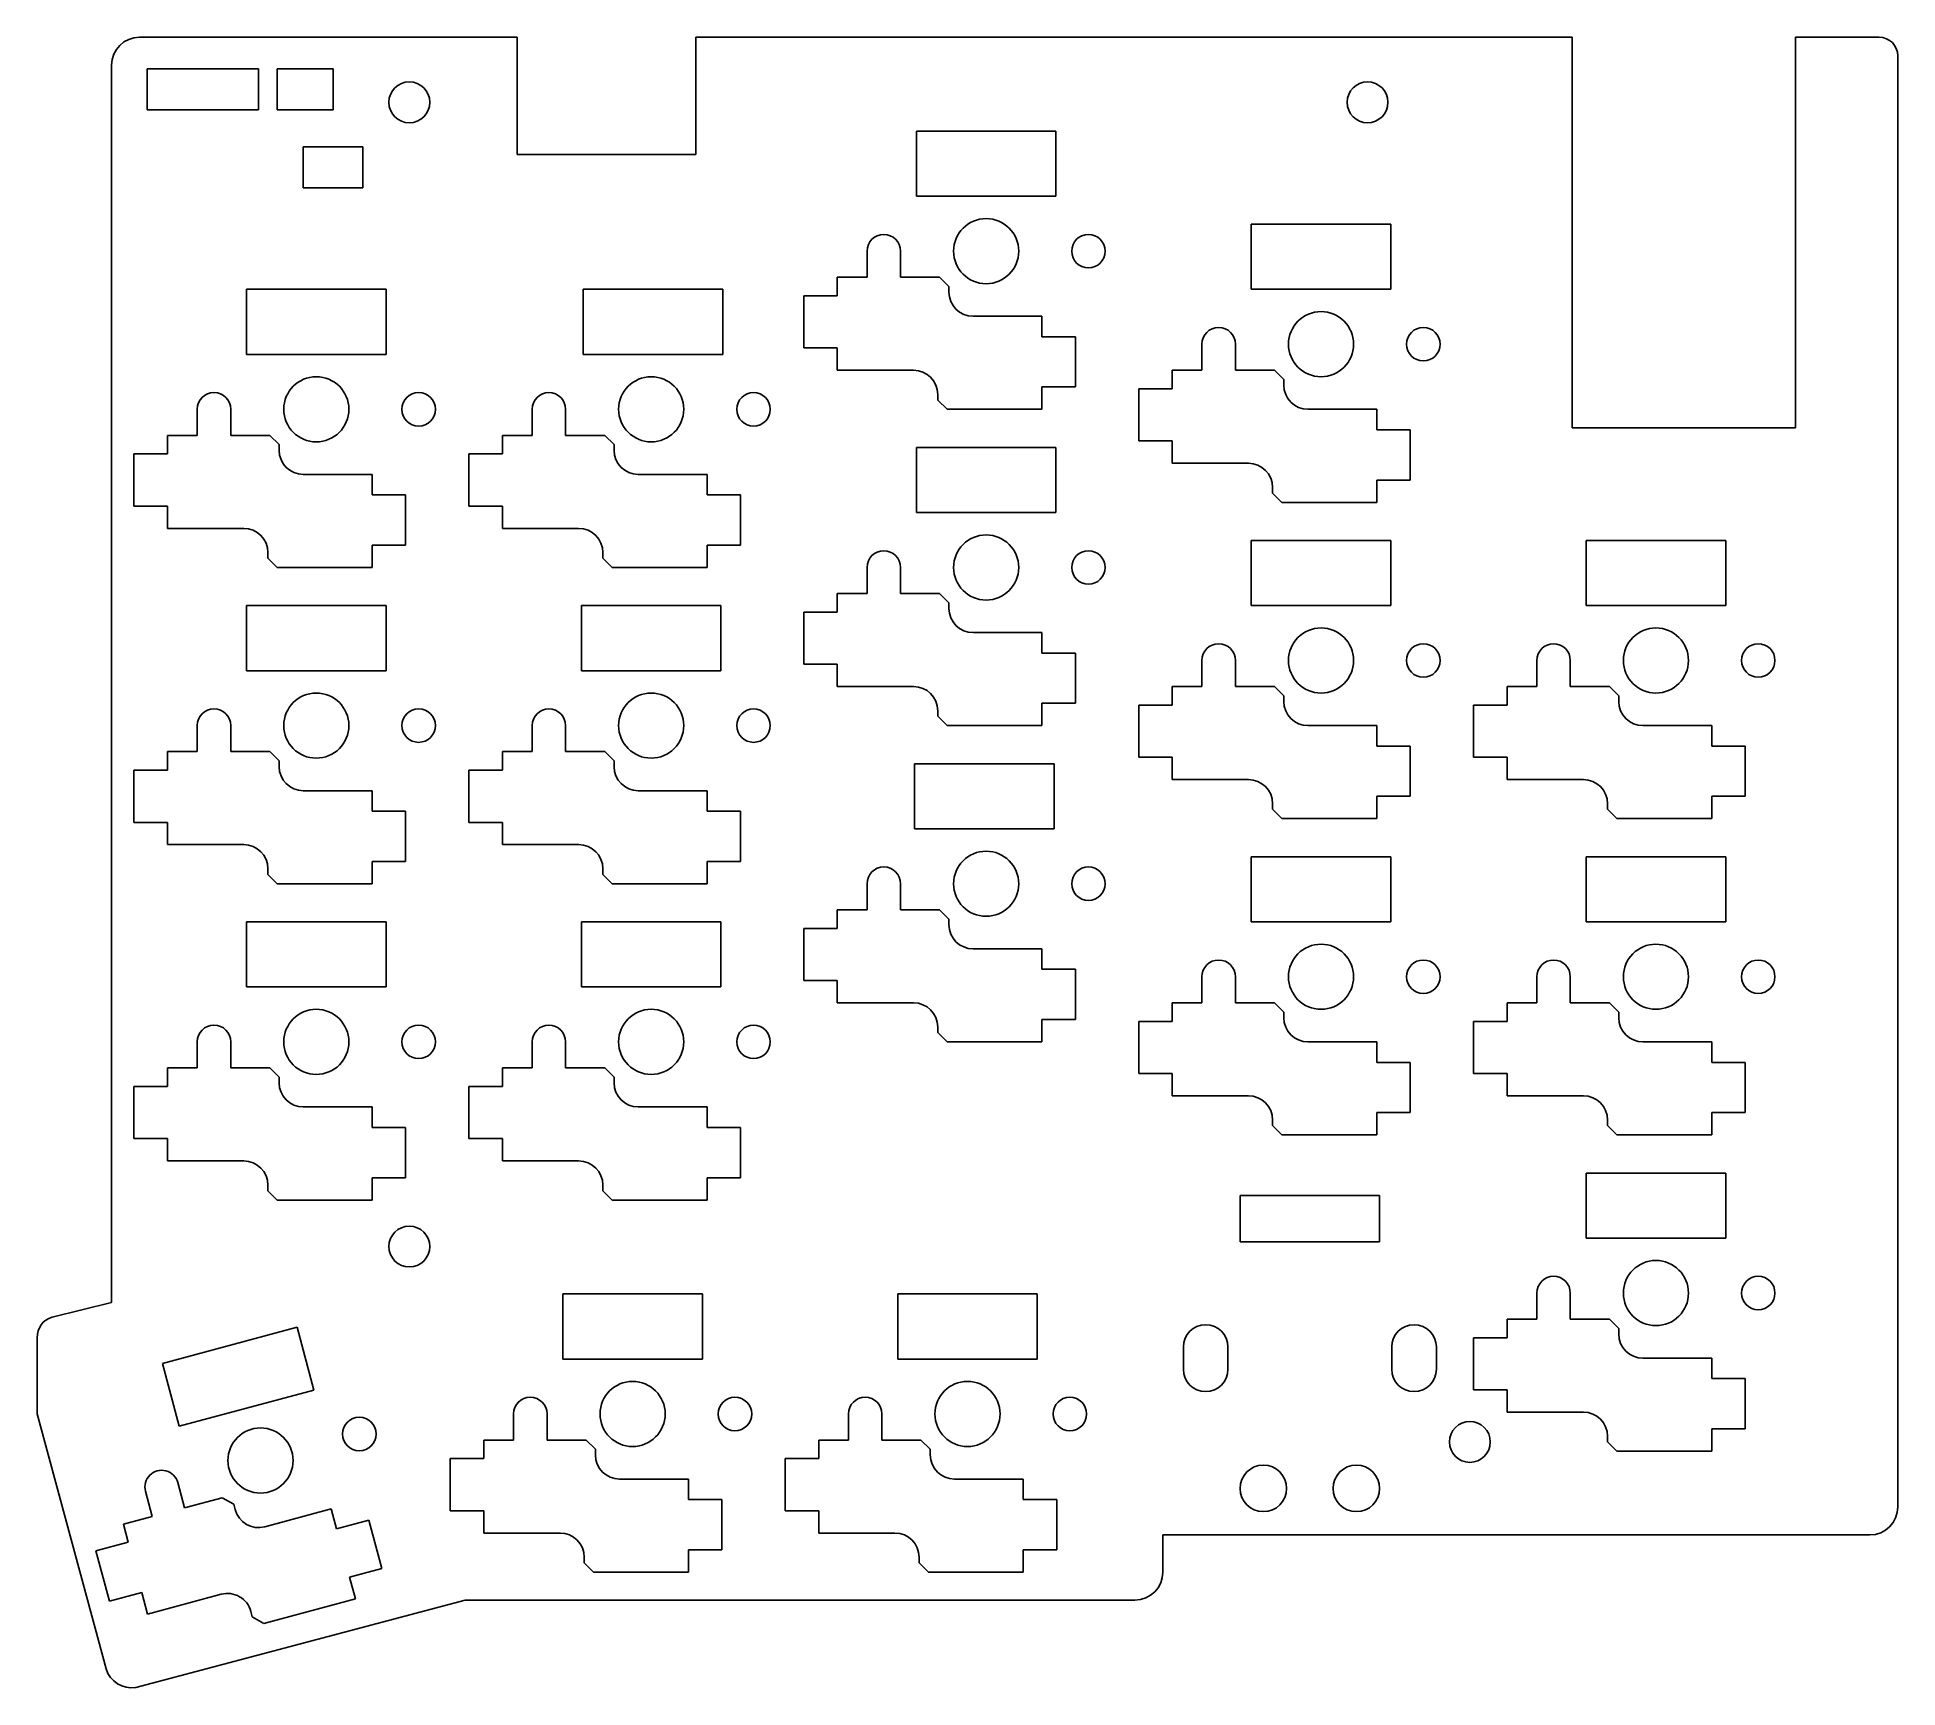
# Model space of a CAD drawing. Extents: x 0 to 100, y -89 to 0.
import ezdxf

# ---------------------------------------------------------------- set-up
doc = ezdxf.new("R2010")
doc.units = 0
doc.layers.add('BLACK', color=7, linetype='CONTINUOUS')

msp = doc.modelspace()

# ---------------------------------------------------------------- linework, layer by layer
at = {"layer": 'BLACK', "linetype": 'CONTINUOUS'}
for p, q in [((5.5, 0), (25.8, 0)), ((25.8, 0), (25.8, -6.3)), ((35.4, 0), (82.5, 0)), ((35.4, -6.3), (35.4, 0)), ((82.5, 0), (82.5, -21)), ((94.5, 0), (99, 0)), ((94.5, -21), (94.5, 0)), ((100, -79), (100, -1)), ((4, -1.5), (4, -57.5)), ((11.9, -1.7), (5.9, -1.7)), ((5.9, -1.7), (5.9, -3.9)), ((11.9, -3.9), (11.9, -1.7)), ((15.9, -1.7), (12.9, -1.7)), ((12.9, -1.7), (12.9, -3.9)), ((15.9, -3.9), (15.9, -1.7)), ((5.9, -3.9), (11.9, -3.9)), ((12.9, -3.9), (15.9, -3.9)), ((17.5, -5.9), (14.3, -5.9)), ((14.3, -5.9), (14.3, -8.1)), ((17.5, -8.1), (17.5, -5.9)), ((47.25, -8.55), (47.25, -5.05)), ((47.25, -5.05), (54.75, -5.05)), ((54.75, -5.05), (54.75, -8.55)), ((25.8, -6.3), (35.4, -6.3)), ((14.3, -8.1), (17.5, -8.1)), ((54.75, -8.55), (47.25, -8.55)), ((65.25, -13.55), (65.25, -10.05)), ((65.25, -10.05), (72.75, -10.05)), ((72.75, -10.05), (72.75, -13.55)), ((44.6, -11.5), (44.6, -12.9)), ((46.4, -11.5), (46.4, -12.9)), ((43, -12.9), (43, -13.9)), ((43, -12.9), (44.6, -12.9)), ((48.5, -12.9), (46.4, -12.9)), ((48.5, -12.9), (49, -13.4)), ((11.25, -17.05), (11.25, -13.55)), ((11.25, -13.55), (18.75, -13.55)), ((18.75, -13.55), (18.75, -17.05)), ((29.35, -17.05), (29.35, -13.55)), ((29.35, -13.55), (36.85, -13.55)), ((36.85, -13.55), (36.85, -17.05)), ((43, -13.9), (41.2, -13.9)), ((41.2, -13.9), (41.2, -16.7)), ((49, -13.4), (49, -13.7)), ((72.75, -13.55), (65.25, -13.55)), ((54, -15), (50.3, -15)), ((54, -16.1), (54, -15)), ((41.2, -16.7), (43, -16.7)), ((43, -16.7), (43, -17.9)), ((55.8, -16.1), (54, -16.1)), ((55.8, -18.8), (55.8, -16.1)), ((62.6, -16.5), (62.6, -17.9)), ((64.4, -16.5), (64.4, -17.9)), ((18.75, -17.05), (11.25, -17.05)), ((36.85, -17.05), (29.35, -17.05)), ((43, -17.9), (47.1, -17.9)), ((61, -17.9), (61, -18.9)), ((61, -17.9), (62.6, -17.9)), ((66.5, -17.9), (64.4, -17.9)), ((66.5, -17.9), (67, -18.4)), ((54, -20), (54, -18.8)), ((54, -18.8), (55.8, -18.8)), ((61, -18.9), (59.2, -18.9)), ((59.2, -18.9), (59.2, -21.7)), ((67, -18.4), (67, -18.7)), ((8.6, -20), (8.6, -21.4)), ((10.4, -20), (10.4, -21.4)), ((26.6, -20), (26.6, -21.4)), ((28.4, -20), (28.4, -21.4)), ((48.4, -19.5), (48.4, -19.2)), ((48.9, -20), (48.4, -19.5)), ((48.9, -20), (54, -20)), ((72, -20), (68.3, -20)), ((72, -21.1), (72, -20)), ((82.5, -21), (94.5, -21)), ((7, -21.4), (7, -22.4)), ((7, -21.4), (8.6, -21.4)), ((12.5, -21.4), (10.4, -21.4)), ((12.5, -21.4), (13, -21.9)), ((13, -21.9), (13, -22.2)), ((25, -21.4), (25, -22.4)), ((25, -21.4), (26.6, -21.4)), ((30.5, -21.4), (28.4, -21.4)), ((30.5, -21.4), (31, -21.9)), ((31, -21.9), (31, -22.2)), ((59.2, -21.7), (61, -21.7)), ((61, -21.7), (61, -22.9)), ((73.8, -21.1), (72, -21.1)), ((73.8, -23.8), (73.8, -21.1)), ((7, -22.4), (5.2, -22.4)), ((5.2, -22.4), (5.2, -25.2)), ((25, -22.4), (23.2, -22.4)), ((23.2, -22.4), (23.2, -25.2)), ((47.25, -25.55), (47.25, -22.05)), ((47.25, -22.05), (54.75, -22.05)), ((54.75, -22.05), (54.75, -25.55)), ((61, -22.9), (65.1, -22.9)), ((18, -23.5), (14.3, -23.5)), ((18, -24.6), (18, -23.5)), ((36, -23.5), (32.3, -23.5)), ((36, -24.6), (36, -23.5)), ((72, -25), (72, -23.8)), ((72, -23.8), (73.8, -23.8)), ((19.8, -24.6), (18, -24.6)), ((19.8, -27.3), (19.8, -24.6)), ((37.8, -24.6), (36, -24.6)), ((37.8, -27.3), (37.8, -24.6)), ((66.4, -24.5), (66.4, -24.2)), ((66.9, -25), (66.4, -24.5)), ((66.9, -25), (72, -25)), ((5.2, -25.2), (7, -25.2)), ((7, -25.2), (7, -26.4)), ((23.2, -25.2), (25, -25.2)), ((25, -25.2), (25, -26.4)), ((54.75, -25.55), (47.25, -25.55)), ((7, -26.4), (11.1, -26.4)), ((25, -26.4), (29.1, -26.4)), ((12.4, -28), (12.4, -27.7)), ((12.9, -28.5), (12.4, -28)), ((18, -28.5), (18, -27.3)), ((18, -27.3), (19.8, -27.3)), ((30.4, -28), (30.4, -27.7)), ((30.9, -28.5), (30.4, -28)), ((36, -28.5), (36, -27.3)), ((36, -27.3), (37.8, -27.3)), ((65.25, -30.55), (65.25, -27.05)), ((65.25, -27.05), (72.75, -27.05)), ((72.75, -27.05), (72.75, -30.55)), ((83.25, -30.55), (83.25, -27.05)), ((83.25, -27.05), (90.75, -27.05)), ((90.75, -27.05), (90.75, -30.55)), ((12.9, -28.5), (18, -28.5)), ((30.9, -28.5), (36, -28.5)), ((44.6, -28.5), (44.6, -29.9)), ((46.4, -28.5), (46.4, -29.9)), ((43, -29.9), (43, -30.9)), ((43, -29.9), (44.6, -29.9)), ((48.5, -29.9), (46.4, -29.9)), ((48.5, -29.9), (49, -30.4)), ((11.25, -34.05), (11.25, -30.55)), ((11.25, -30.55), (18.75, -30.55)), ((18.75, -30.55), (18.75, -34.05)), ((29.25, -34.05), (29.25, -30.55)), ((29.25, -30.55), (36.75, -30.55)), ((36.75, -30.55), (36.75, -34.05)), ((43, -30.9), (41.2, -30.9)), ((41.2, -30.9), (41.2, -33.7)), ((49, -30.4), (49, -30.7)), ((72.75, -30.55), (65.25, -30.55)), ((90.75, -30.55), (83.25, -30.55)), ((54, -32), (50.3, -32)), ((54, -33.1), (54, -32)), ((41.2, -33.7), (43, -33.7)), ((43, -33.7), (43, -34.9)), ((55.8, -33.1), (54, -33.1)), ((55.8, -35.8), (55.8, -33.1)), ((62.6, -33.5), (62.6, -34.9)), ((64.4, -33.5), (64.4, -34.9)), ((80.6, -33.5), (80.6, -34.9)), ((82.4, -33.5), (82.4, -34.9)), ((18.75, -34.05), (11.25, -34.05)), ((36.75, -34.05), (29.25, -34.05)), ((43, -34.9), (47.1, -34.9)), ((61, -34.9), (61, -35.9)), ((61, -34.9), (62.6, -34.9)), ((66.5, -34.9), (64.4, -34.9)), ((66.5, -34.9), (67, -35.4)), ((79, -34.9), (79, -35.9)), ((79, -34.9), (80.6, -34.9)), ((84.5, -34.9), (82.4, -34.9)), ((84.5, -34.9), (85, -35.4)), ((54, -37), (54, -35.8)), ((54, -35.8), (55.8, -35.8)), ((61, -35.9), (59.2, -35.9)), ((59.2, -35.9), (59.2, -38.7)), ((67, -35.4), (67, -35.7)), ((79, -35.9), (77.2, -35.9)), ((77.2, -35.9), (77.2, -38.7)), ((85, -35.4), (85, -35.7)), ((8.6, -37), (8.6, -38.4)), ((10.4, -37), (10.4, -38.4)), ((26.6, -37), (26.6, -38.4)), ((28.4, -37), (28.4, -38.4)), ((48.4, -36.5), (48.4, -36.2)), ((48.9, -37), (48.4, -36.5)), ((48.9, -37), (54, -37)), ((72, -37), (68.3, -37)), ((72, -38.1), (72, -37)), ((90, -37), (86.3, -37)), ((90, -38.1), (90, -37)), ((7, -38.4), (7, -39.4)), ((7, -38.4), (8.6, -38.4)), ((12.5, -38.4), (10.4, -38.4)), ((12.5, -38.4), (13, -38.9)), ((13, -38.9), (13, -39.2)), ((25, -38.4), (25, -39.4)), ((25, -38.4), (26.6, -38.4)), ((30.5, -38.4), (28.4, -38.4)), ((30.5, -38.4), (31, -38.9)), ((31, -38.9), (31, -39.2)), ((59.2, -38.7), (61, -38.7)), ((61, -38.7), (61, -39.9)), ((73.8, -38.1), (72, -38.1)), ((73.8, -40.8), (73.8, -38.1)), ((77.2, -38.7), (79, -38.7)), ((79, -38.7), (79, -39.9)), ((91.8, -38.1), (90, -38.1)), ((91.8, -40.8), (91.8, -38.1)), ((7, -39.4), (5.2, -39.4)), ((5.2, -39.4), (5.2, -42.2)), ((25, -39.4), (23.2, -39.4)), ((23.2, -39.4), (23.2, -42.2)), ((47.15, -42.55), (47.15, -39.05)), ((47.15, -39.05), (54.65, -39.05)), ((54.65, -39.05), (54.65, -42.55)), ((61, -39.9), (65.1, -39.9)), ((79, -39.9), (83.1, -39.9)), ((18, -40.5), (14.3, -40.5)), ((18, -41.6), (18, -40.5)), ((36, -40.5), (32.3, -40.5)), ((36, -41.6), (36, -40.5)), ((72, -42), (72, -40.8)), ((72, -40.8), (73.8, -40.8)), ((90, -42), (90, -40.8)), ((90, -40.8), (91.8, -40.8)), ((19.8, -41.6), (18, -41.6)), ((19.8, -44.3), (19.8, -41.6)), ((37.8, -41.6), (36, -41.6)), ((37.8, -44.3), (37.8, -41.6)), ((66.4, -41.5), (66.4, -41.2)), ((66.9, -42), (66.4, -41.5)), ((66.9, -42), (72, -42)), ((84.4, -41.5), (84.4, -41.2)), ((84.9, -42), (84.4, -41.5)), ((84.9, -42), (90, -42)), ((5.2, -42.2), (7, -42.2)), ((7, -42.2), (7, -43.4)), ((23.2, -42.2), (25, -42.2)), ((25, -42.2), (25, -43.4)), ((54.65, -42.55), (47.15, -42.55)), ((7, -43.4), (11.1, -43.4)), ((25, -43.4), (29.1, -43.4)), ((12.4, -45), (12.4, -44.7)), ((12.9, -45.5), (12.4, -45)), ((18, -45.5), (18, -44.3)), ((18, -44.3), (19.8, -44.3)), ((30.4, -45), (30.4, -44.7)), ((30.9, -45.5), (30.4, -45)), ((36, -45.5), (36, -44.3)), ((36, -44.3), (37.8, -44.3)), ((65.25, -47.55), (65.25, -44.05)), ((65.25, -44.05), (72.75, -44.05)), ((72.75, -44.05), (72.75, -47.55)), ((83.25, -47.55), (83.25, -44.05)), ((83.25, -44.05), (90.75, -44.05)), ((90.75, -44.05), (90.75, -47.55)), ((12.9, -45.5), (18, -45.5)), ((30.9, -45.5), (36, -45.5)), ((44.6, -45.5), (44.6, -46.9)), ((46.4, -45.5), (46.4, -46.9)), ((43, -46.9), (43, -47.9)), ((43, -46.9), (44.6, -46.9)), ((48.5, -46.9), (46.4, -46.9)), ((48.5, -46.9), (49, -47.4)), ((11.25, -51.05), (11.25, -47.55)), ((11.25, -47.55), (18.75, -47.55)), ((18.75, -47.55), (18.75, -51.05)), ((29.25, -51.05), (29.25, -47.55)), ((29.25, -47.55), (36.75, -47.55)), ((36.75, -47.55), (36.75, -51.05)), ((43, -47.9), (41.2, -47.9)), ((41.2, -47.9), (41.2, -50.7)), ((49, -47.4), (49, -47.7)), ((72.75, -47.55), (65.25, -47.55)), ((90.75, -47.55), (83.25, -47.55)), ((54, -49), (50.3, -49)), ((54, -50.1), (54, -49)), ((41.2, -50.7), (43, -50.7)), ((43, -50.7), (43, -51.9)), ((55.8, -50.1), (54, -50.1)), ((55.8, -52.8), (55.8, -50.1)), ((62.6, -50.5), (62.6, -51.9)), ((64.4, -50.5), (64.4, -51.9)), ((80.6, -50.5), (80.6, -51.9)), ((82.4, -50.5), (82.4, -51.9)), ((18.75, -51.05), (11.25, -51.05)), ((36.75, -51.05), (29.25, -51.05)), ((43, -51.9), (47.1, -51.9)), ((61, -51.9), (61, -52.9)), ((61, -51.9), (62.6, -51.9)), ((66.5, -51.9), (64.4, -51.9)), ((66.5, -51.9), (67, -52.4)), ((79, -51.9), (79, -52.9)), ((79, -51.9), (80.6, -51.9)), ((84.5, -51.9), (82.4, -51.9)), ((84.5, -51.9), (85, -52.4)), ((54, -54), (54, -52.8)), ((54, -52.8), (55.8, -52.8)), ((61, -52.9), (59.2, -52.9)), ((59.2, -52.9), (59.2, -55.7)), ((67, -52.4), (67, -52.7)), ((79, -52.9), (77.2, -52.9)), ((77.2, -52.9), (77.2, -55.7)), ((85, -52.4), (85, -52.7)), ((8.6, -54), (8.6, -55.4)), ((10.4, -54), (10.4, -55.4)), ((26.6, -54), (26.6, -55.4)), ((28.4, -54), (28.4, -55.4)), ((48.4, -53.5), (48.4, -53.2)), ((48.9, -54), (48.4, -53.5)), ((48.9, -54), (54, -54)), ((72, -54), (68.3, -54)), ((72, -55.1), (72, -54)), ((90, -54), (86.3, -54)), ((90, -55.1), (90, -54)), ((7, -55.4), (7, -56.4)), ((7, -55.4), (8.6, -55.4)), ((12.5, -55.4), (10.4, -55.4)), ((12.5, -55.4), (13, -55.9)), ((13, -55.9), (13, -56.2)), ((25, -55.4), (25, -56.4)), ((25, -55.4), (26.6, -55.4)), ((30.5, -55.4), (28.4, -55.4)), ((30.5, -55.4), (31, -55.9)), ((31, -55.9), (31, -56.2)), ((59.2, -55.7), (61, -55.7)), ((61, -55.7), (61, -56.9)), ((73.8, -55.1), (72, -55.1)), ((73.8, -57.8), (73.8, -55.1)), ((77.2, -55.7), (79, -55.7)), ((79, -55.7), (79, -56.9)), ((91.8, -55.1), (90, -55.1)), ((91.8, -57.8), (91.8, -55.1)), ((7, -56.4), (5.2, -56.4)), ((5.2, -56.4), (5.2, -59.2)), ((25, -56.4), (23.2, -56.4)), ((23.2, -56.4), (23.2, -59.2)), ((61, -56.9), (65.1, -56.9)), ((79, -56.9), (83.1, -56.9)), ((4, -68), (4, -57.5)), ((18, -57.5), (14.3, -57.5)), ((18, -58.6), (18, -57.5)), ((36, -57.5), (32.3, -57.5)), ((36, -58.6), (36, -57.5)), ((72, -59), (72, -57.8)), ((72, -57.8), (73.8, -57.8)), ((90, -59), (90, -57.8)), ((90, -57.8), (91.8, -57.8)), ((19.8, -58.6), (18, -58.6)), ((19.8, -61.3), (19.8, -58.6)), ((37.8, -58.6), (36, -58.6)), ((37.8, -61.3), (37.8, -58.6)), ((66.4, -58.5), (66.4, -58.2)), ((66.9, -59), (66.4, -58.5)), ((66.9, -59), (72, -59)), ((84.4, -58.5), (84.4, -58.2)), ((84.9, -59), (84.4, -58.5)), ((84.9, -59), (90, -59)), ((5.2, -59.2), (7, -59.2)), ((7, -59.2), (7, -60.4)), ((23.2, -59.2), (25, -59.2)), ((25, -59.2), (25, -60.4)), ((7, -60.4), (11.1, -60.4)), ((25, -60.4), (29.1, -60.4)), ((12.4, -62), (12.4, -61.7)), ((12.9, -62.5), (12.4, -62)), ((18, -62.5), (18, -61.3)), ((18, -61.3), (19.8, -61.3)), ((30.4, -62), (30.4, -61.7)), ((30.9, -62.5), (30.4, -62)), ((36, -62.5), (36, -61.3)), ((36, -61.3), (37.8, -61.3)), ((83.25, -64.55), (83.25, -61.05)), ((83.25, -61.05), (90.75, -61.05)), ((90.75, -61.05), (90.75, -64.55)), ((12.9, -62.5), (18, -62.5)), ((30.9, -62.5), (36, -62.5)), ((64.65, -62.25), (72.15, -62.25)), ((64.65, -64.75), (64.65, -62.25)), ((72.15, -62.25), (72.15, -64.75)), ((72.15, -64.75), (64.65, -64.75)), ((90.75, -64.55), (83.25, -64.55)), ((0.8, -68.8), (4, -68)), ((28.25, -71.05), (28.25, -67.55)), ((28.25, -67.55), (35.75, -67.55)), ((35.75, -67.55), (35.75, -71.05)), ((46.25, -71.05), (46.25, -67.55)), ((46.25, -67.55), (53.75, -67.55)), ((53.75, -67.55), (53.75, -71.05)), ((80.6, -67.5), (80.6, -68.9)), ((82.4, -67.5), (82.4, -68.9)), ((79, -68.9), (79, -69.9)), ((79, -68.9), (80.6, -68.9)), ((84.5, -68.9), (82.4, -68.9)), ((84.5, -68.9), (85, -69.4)), ((0, -74), (0, -69.9)), ((6.7248, -71.2802), (13.9693, -69.3391)), ((13.9693, -69.3391), (14.8752, -72.7198)), ((79, -69.9), (77.2, -69.9)), ((77.2, -69.9), (77.2, -72.7)), ((85, -69.4), (85, -69.7)), ((61.6, -70.4), (61.6, -71.6)), ((64, -70.4), (64, -71.6)), ((72.8, -70.4), (72.8, -71.6)), ((75.2, -70.4), (75.2, -71.6)), ((90, -71), (86.3, -71)), ((90, -72.1), (90, -71)), ((7.6307, -74.6609), (6.7248, -71.2802)), ((35.75, -71.05), (28.25, -71.05)), ((53.75, -71.05), (46.25, -71.05)), ((14.8752, -72.7198), (7.6307, -74.6609)), ((77.2, -72.7), (79, -72.7)), ((79, -72.7), (79, -73.9)), ((91.8, -72.1), (90, -72.1)), ((91.8, -74.8), (91.8, -72.1)), ((0, -74), (3.7, -87.7)), ((25.6, -74), (25.6, -75.4)), ((27.4, -74), (27.4, -75.4)), ((43.6, -74), (43.6, -75.4)), ((45.4, -74), (45.4, -75.4)), ((79, -73.9), (83.1, -73.9)), ((90, -76), (90, -74.8)), ((90, -74.8), (91.8, -74.8)), ((24, -75.4), (24, -76.4)), ((24, -75.4), (25.6, -75.4)), ((29.5, -75.4), (27.4, -75.4)), ((29.5, -75.4), (30, -75.9)), ((30, -75.9), (30, -76.2)), ((42, -75.4), (42, -76.4)), ((42, -75.4), (43.6, -75.4)), ((47.5, -75.4), (45.4, -75.4)), ((47.5, -75.4), (48, -75.9)), ((48, -75.9), (48, -76.2)), ((84.4, -75.5), (84.4, -75.2)), ((84.9, -76), (84.4, -75.5)), ((84.9, -76), (90, -76)), ((24, -76.4), (22.2, -76.4)), ((22.2, -76.4), (22.2, -79.2)), ((42, -76.4), (40.2, -76.4)), ((40.2, -76.4), (40.2, -79.2)), ((7.5567, -77.6906), (7.9191, -79.0429)), ((35, -77.5), (31.3, -77.5)), ((35, -78.6), (35, -77.5)), ((53, -77.5), (49.3, -77.5)), ((53, -78.6), (53, -77.5)), ((5.8181, -78.1564), (6.1804, -79.5087)), ((9.9475, -78.4993), (7.9191, -79.0429)), ((9.9475, -78.4993), (10.5599, -78.8529)), ((10.5599, -78.8529), (10.6375, -79.1427)), ((36.8, -78.6), (35, -78.6)), ((36.8, -81.3), (36.8, -78.6)), ((54.8, -78.6), (53, -78.6)), ((54.8, -81.3), (54.8, -78.6)), ((4.6349, -79.9228), (6.1804, -79.5087)), ((4.6349, -79.9228), (4.8938, -80.8888)), ((15.8036, -79.1043), (12.2297, -80.0619)), ((16.0883, -80.1668), (15.8036, -79.1043)), ((17.827, -79.7009), (16.0883, -80.1668)), ((18.5258, -82.3089), (17.827, -79.7009)), ((22.2, -79.2), (24, -79.2)), ((24, -79.2), (24, -80.4)), ((40.2, -79.2), (42, -79.2)), ((42, -79.2), (42, -80.4)), ((4.8938, -80.8888), (3.1551, -81.3546)), ((24, -80.4), (28.1, -80.4)), ((42, -80.4), (46.1, -80.4)), ((60.5, -80.5), (60.5, -82.5)), ((98.5, -80.5), (60.5, -80.5)), ((3.1551, -81.3546), (3.8798, -84.0592)), ((29.4, -82), (29.4, -81.7)), ((29.9, -82.5), (29.4, -82)), ((35, -82.5), (35, -81.3)), ((35, -81.3), (36.8, -81.3)), ((47.4, -82), (47.4, -81.7)), ((47.9, -82.5), (47.4, -82)), ((53, -82.5), (53, -81.3)), ((53, -81.3), (54.8, -81.3)), ((16.7872, -82.7748), (18.5258, -82.3089)), ((17.0977, -83.9339), (16.7872, -82.7748)), ((29.9, -82.5), (35, -82.5)), ((47.9, -82.5), (53, -82.5)), ((3.8798, -84.0592), (5.6185, -83.5934)), ((5.3, -88.7), (23, -84)), ((5.6185, -83.5934), (5.929, -84.7525)), ((5.929, -84.7525), (9.8893, -83.6913)), ((12.1715, -85.2539), (17.0977, -83.9339)), ((23, -84), (59, -84)), ((11.5591, -84.9003), (11.4815, -84.6106)), ((12.1715, -85.2539), (11.5591, -84.9003))]:
    msp.add_line(p, q, dxfattribs=at)
at = {"layer": 'BLACK'}
for centre, radius in [((20, -3.5), 1.1), ((71.5, -3.5), 1.1), ((51, -11.5), 1.75), ((56.5, -11.5), 0.9), ((69, -16.5), 1.75), ((74.5, -16.5), 0.9), ((15, -20), 1.75), ((33, -20), 1.75), ((20.5, -20), 0.9), ((38.5, -20), 0.9), ((51, -28.5), 1.75), ((56.5, -28.5), 0.9), ((69, -33.5), 1.75), ((87, -33.5), 1.75), ((74.5, -33.5), 0.9), ((92.5, -33.5), 0.9), ((15, -37), 1.75), ((33, -37), 1.75), ((20.5, -37), 0.9), ((38.5, -37), 0.9), ((51, -45.5), 1.75), ((56.5, -45.5), 0.9), ((69, -50.5), 1.75), ((87, -50.5), 1.75), ((74.5, -50.5), 0.9), ((92.5, -50.5), 0.9), ((15, -54), 1.75), ((33, -54), 1.75), ((20.5, -54), 0.9), ((38.5, -54), 0.9), ((20, -65), 1.1), ((87, -67.5), 1.75), ((92.5, -67.5), 0.9), ((32, -74), 1.75), ((50, -74), 1.75), ((37.5, -74), 0.9), ((55.5, -74), 0.9), ((12, -76.5), 1.75), ((17.3126, -75.0765), 0.9), ((77, -75.5), 1.1), ((65.9, -78), 1.25), ((70.9, -78), 1.25)]:
    msp.add_circle(centre, radius, dxfattribs=at)
for centre, radius, start, end in [((5.5, -1.5), 1.5, 90, 180), ((99, -1), 1, 0, 90), ((45.5, -11.5), 0.9, 0, 180), ((50.3, -13.7), 1.3, -180, -90), ((63.5, -16.5), 0.9, 0, 180), ((47.1, -19.2), 1.3, 0, 90), ((68.3, -18.7), 1.3, -180, -90), ((9.5, -20), 0.9, 0, 180), ((27.5, -20), 0.9, 0, 180), ((14.3, -22.2), 1.3, -180, -90), ((32.3, -22.2), 1.3, -180, -90), ((65.1, -24.2), 1.3, 0, 90), ((11.1, -27.7), 1.3, 0, 90), ((29.1, -27.7), 1.3, 0, 90), ((45.5, -28.5), 0.9, 0, 180), ((50.3, -30.7), 1.3, -180, -90), ((63.5, -33.5), 0.9, 0, 180), ((81.5, -33.5), 0.9, 0, 180), ((47.1, -36.2), 1.3, 0, 90), ((68.3, -35.7), 1.3, -180, -90), ((86.3, -35.7), 1.3, -180, -90), ((9.5, -37), 0.9, 0, 180), ((27.5, -37), 0.9, 0, 180), ((14.3, -39.2), 1.3, -180, -90), ((32.3, -39.2), 1.3, -180, -90), ((65.1, -41.2), 1.3, 0, 90), ((83.1, -41.2), 1.3, 0, 90), ((11.1, -44.7), 1.3, 0, 90), ((29.1, -44.7), 1.3, 0, 90), ((45.5, -45.5), 0.9, 0, 180), ((50.3, -47.7), 1.3, -180, -90), ((63.5, -50.5), 0.9, 0, 180), ((81.5, -50.5), 0.9, 0, 180), ((47.1, -53.2), 1.3, 0, 90), ((68.3, -52.7), 1.3, -180, -90), ((86.3, -52.7), 1.3, -180, -90), ((9.5, -54), 0.9, 0, 180), ((27.5, -54), 0.9, 0, 180), ((14.3, -56.2), 1.3, -180, -90), ((32.3, -56.2), 1.3, -180, -90), ((65.1, -58.2), 1.3, 0, 90), ((83.1, -58.2), 1.3, 0, 90), ((11.1, -61.7), 1.3, 0, 90), ((29.1, -61.7), 1.3, 0, 90), ((81.5, -67.5), 0.9, 0, 180), ((1.0861, -69.849), 1.0873, -254.744, -177.312), ((62.8, -70.4), 1.2, 0, 180), ((74, -70.4), 1.2, 0, 180), ((86.3, -69.7), 1.3, -180, -90), ((62.8, -71.6), 1.2, -180, 0), ((74, -71.6), 1.2, -180, 0), ((26.5, -74), 0.9, 0, 180), ((44.5, -74), 0.9, 0, 180), ((83.1, -75.2), 1.3, 0, 90), ((31.3, -76.2), 1.3, -180, -90), ((49.3, -76.2), 1.3, -180, -90), ((6.6874, -77.9235), 0.9, -345, -165), ((98.5, -79), 1.5, -90, 0), ((11.8933, -78.8062), 1.3, -165, -75), ((28.1, -81.7), 1.3, 0, 90), ((46.1, -81.7), 1.3, 0, 90), ((59, -82.5), 1.5, -90, 0), ((10.2258, -84.947), 1.3, 15, 105), ((5.0774, -87.2762), 1.4411, -162.898, -81.1142)]:
    msp.add_arc(centre, radius, start, end, dxfattribs=at)

doc.saveas('drawing.dxf')
